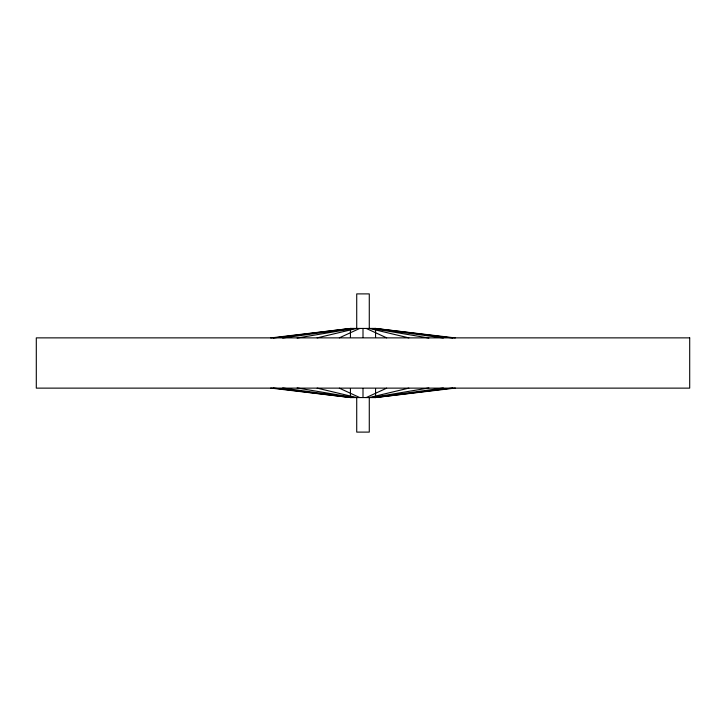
<?xml version="1.0" encoding="UTF-8"?>
<svg xmlns="http://www.w3.org/2000/svg" width="726" height="726" viewBox="0 0 726 726"><rect width="100%" height="100%" fill="white"/><g stroke="black" fill="none" stroke-linecap="round" stroke-linejoin="round"><path stroke-width="1.09" d="M339.36 337.826L359.751 328.442M366.249 397.558L386.64 388.174M317.135 337.871L356.72 328.442L356.72 293.894L369.28 293.894L369.28 328.442L408.865 337.871M408.865 388.129L369.28 397.558L369.28 432.106L356.72 432.106L356.72 397.558L317.135 388.129M297.134 338.035L354.116 328.442M371.884 397.558L428.866 387.965M282.668 337.989L352.119 328.442M373.881 397.558L443.332 388.011M273.384 337.989L350.867 328.442M375.133 397.558L452.616 388.011M270.707 337.935L350.431 328.442L375.569 328.442L455.293 337.935M270.707 388.065L350.431 397.558L375.569 397.558L455.293 388.065M375.133 328.442L452.616 337.989M273.384 388.011L350.867 397.558M373.881 328.442L443.332 337.989M282.668 388.011L352.119 397.558M371.884 328.442L428.866 338.035M297.134 387.965L354.116 397.558M366.249 328.442L386.64 337.826M339.36 388.174L359.751 397.558M375.569 328.442L375.569 337.508M375.569 388.492L375.569 397.558M363 328.442L363 337.418M363 388.582L363 397.558M350.431 328.442L350.431 337.508M350.431 388.492L350.431 397.558M689.7 337.871L36.3 337.871L36.3 388.129L689.7 388.129L689.7 337.871"/></g></svg>
